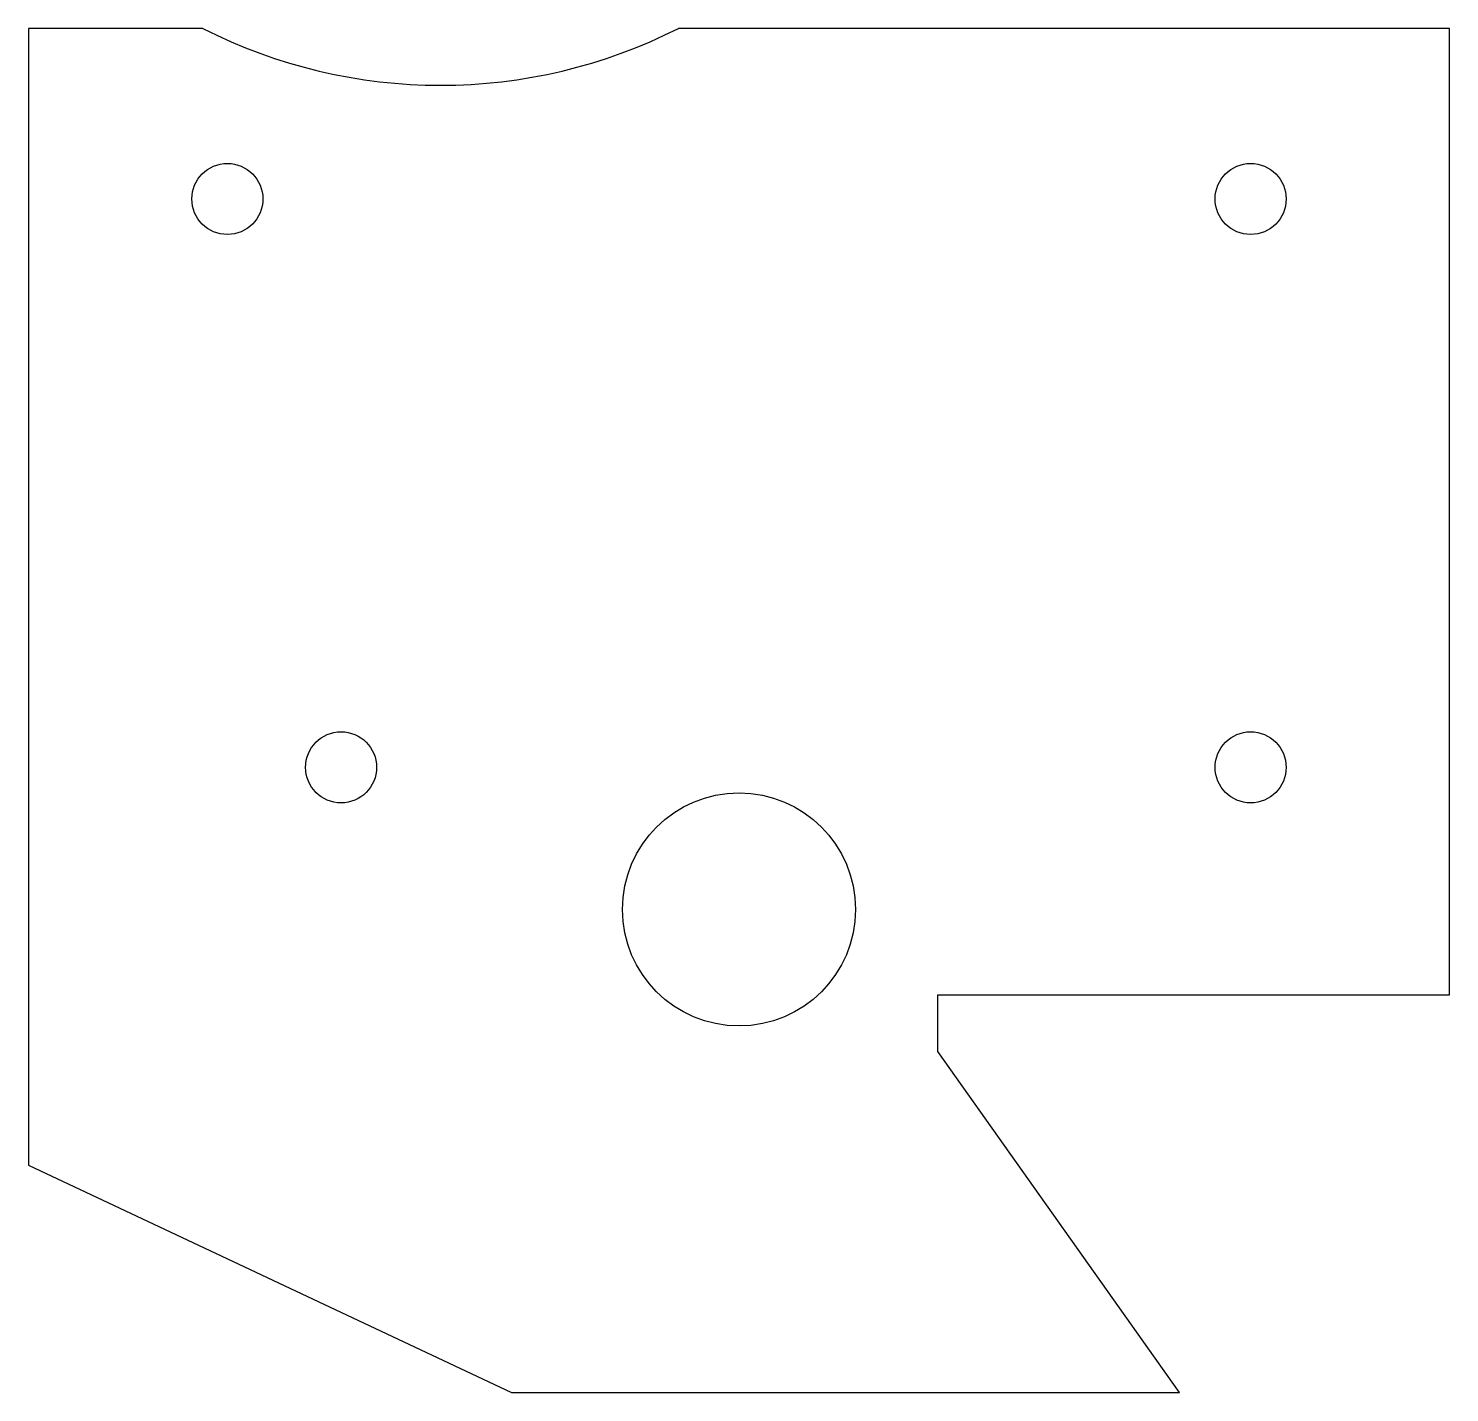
# Model space of a CAD drawing. Header units: millimetres. Extents: x -24 to 26, y -26.2 to 21.8.
import ezdxf

# ---------------------------------------------------------------- set-up
doc = ezdxf.new("R2010")
doc.units = ezdxf.units.MM

msp = doc.modelspace()

# ---------------------------------------------------------------- linework, layer by layer
for p, q in [((-17.885, 21.837), (-24.018, 21.837)), ((-24.018, 21.837), (-24.018, -18.163)), ((25.982, 21.837), (-1.152, 21.837)), ((25.982, -12.163), (25.982, 21.837)), ((7.982, -14.163), (7.982, -12.163)), ((7.982, -12.163), (25.982, -12.163)), ((16.482, -26.163), (7.982, -14.163)), ((-24.018, -18.163), (-7.018, -26.163)), ((-7.018, -26.163), (16.482, -26.163))]:
    msp.add_line(p, q)
for centre, radius in [((-17.018, 15.837), 1.25), ((18.982, 15.837), 1.25), ((-13.018, -4.163), 1.25), ((18.982, -4.163), 1.25), ((0.982, -9.163), 4.1)]:
    msp.add_circle(centre, radius)
msp.add_arc((-9.518, 38.337), 18.5, -116.888, -63.112)

doc.saveas('drawing.dxf')
